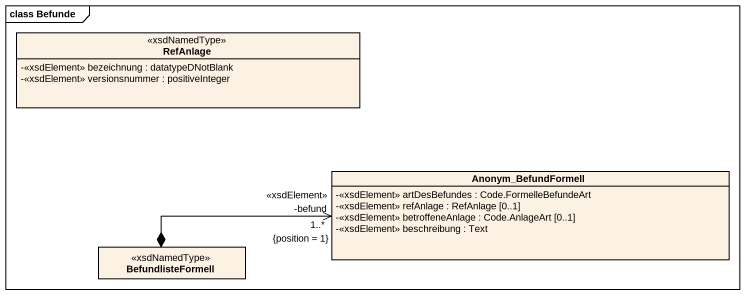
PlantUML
@startuml
mainframe class Befunde
hide circle
hide empty members
skinparam classAttributeIconSize 0
class RefAnlage <<xsdNamedType>> {
  -<<xsdElement>> bezeichnung : datatypeDNotBlank
  -<<xsdElement>> versionsnummer : positiveInteger
}
class Anonym_BefundFormell {
  -<<xsdElement>> artDesBefundes : Code.FormelleBefundeArt
  -<<xsdElement>> refAnlage : RefAnlage [0..1]
  -<<xsdElement>> betroffeneAnlage : Code.AnlageArt [0..1]
  -<<xsdElement>> beschreibung : Text
}
class BefundlisteFormell <<xsdNamedType>>
BefundlisteFormell *-right-> "-befund\n<<xsdElement>>\n1..*\n{position = 1}" Anonym_BefundFormell
@enduml
